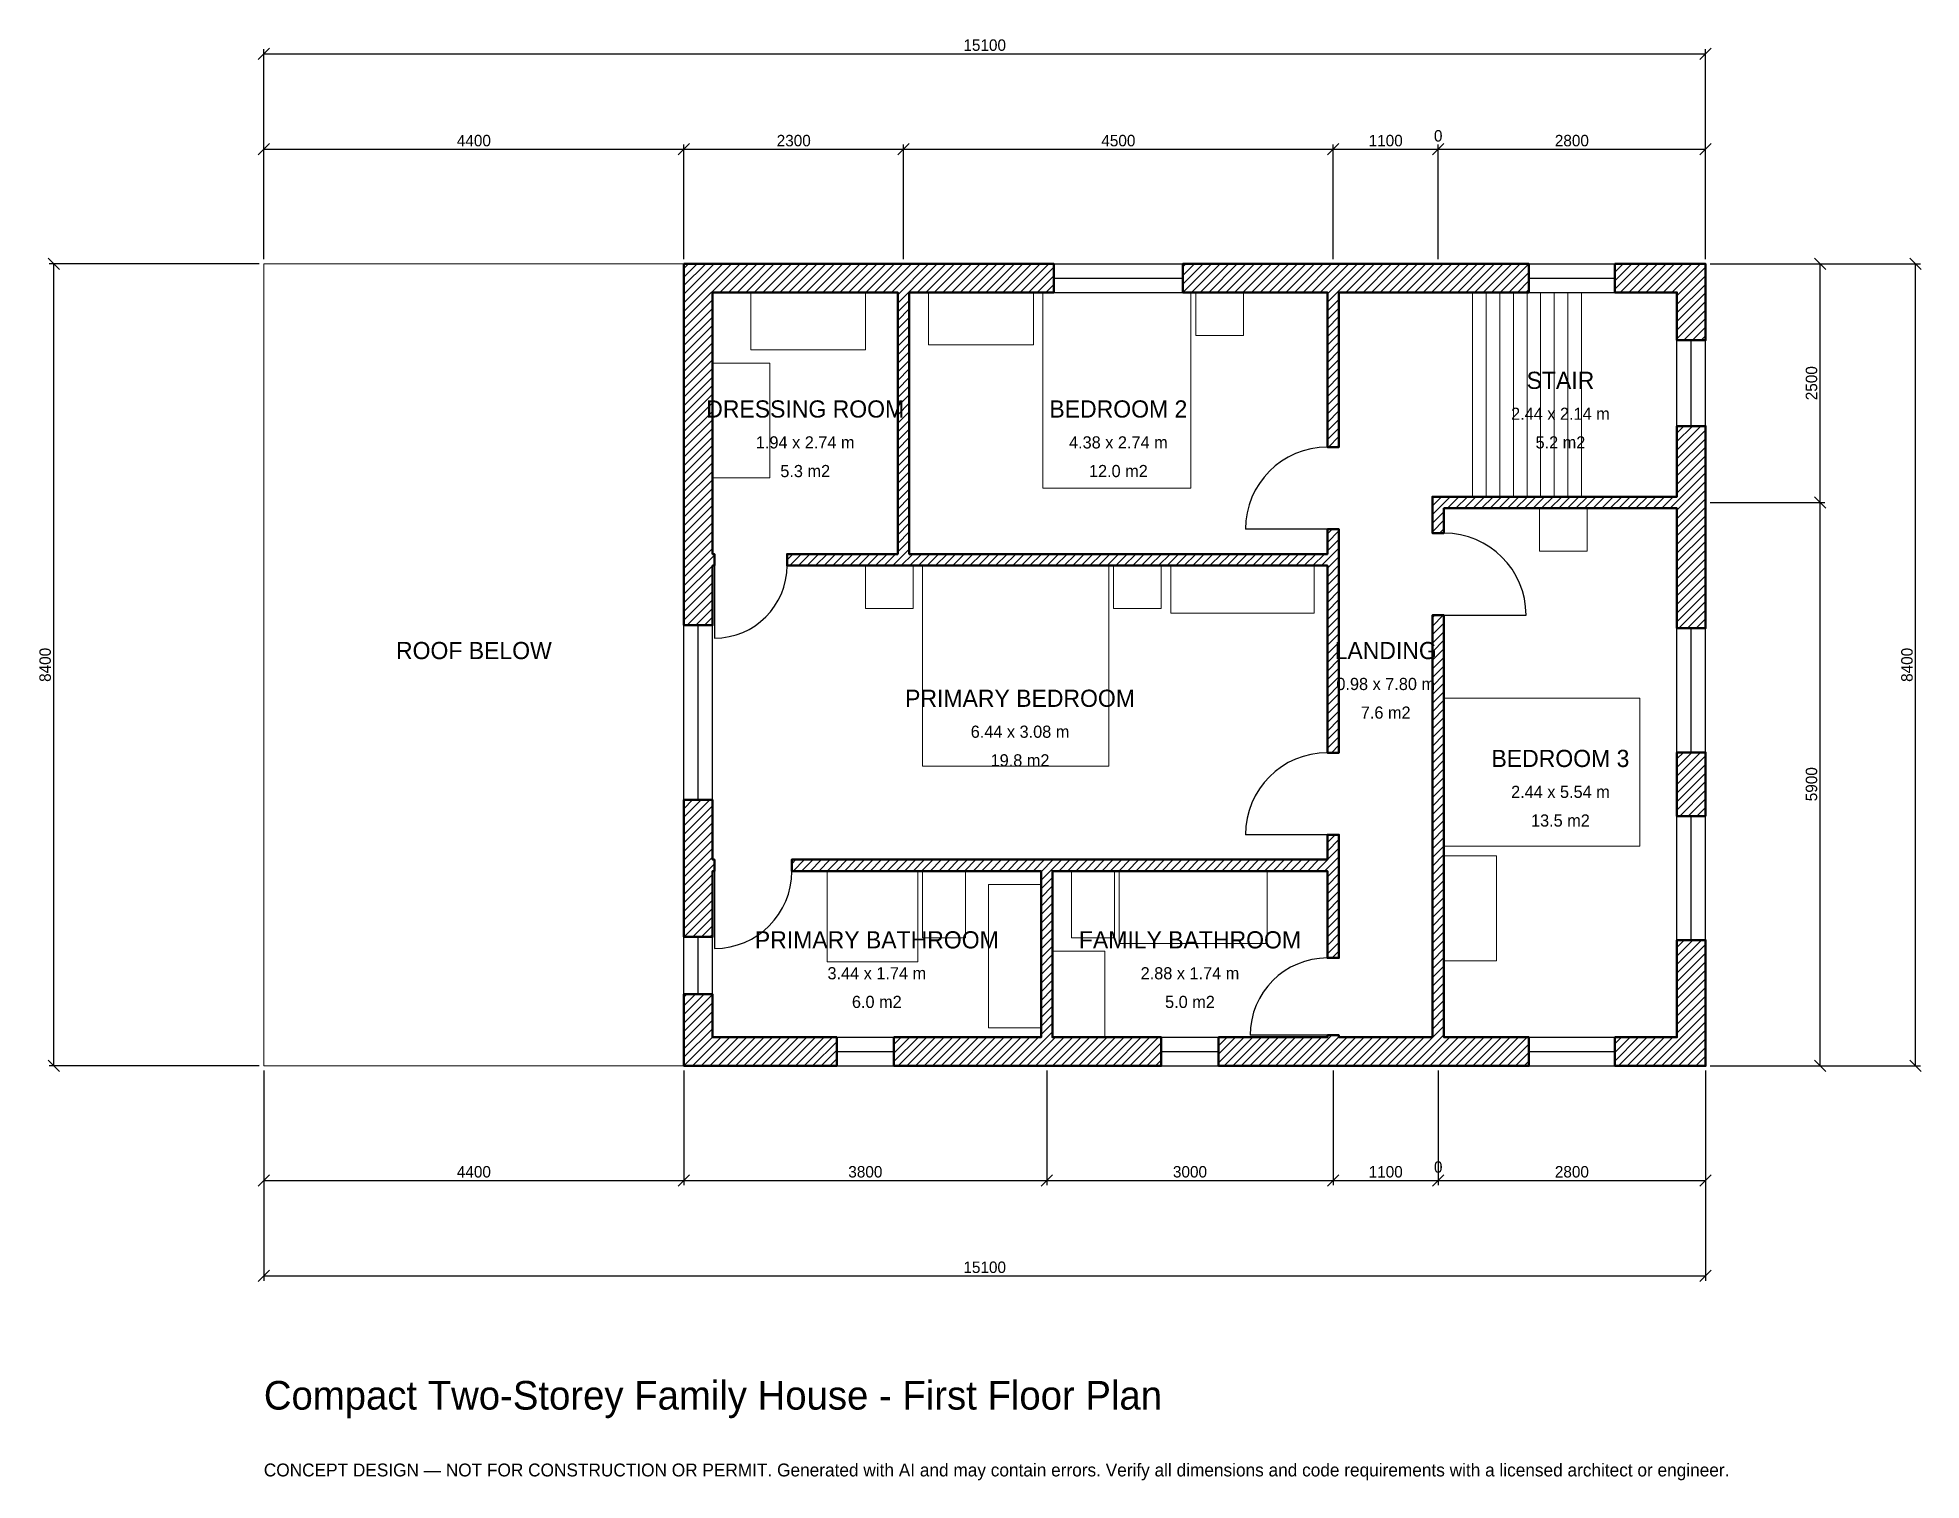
# Model space of a CAD drawing. Header units: millimetres. Extents: x -2369 to 17360, y -4341 to 10769.
import ezdxf
from ezdxf.enums import TextEntityAlignment as Align

# ---------------------------------------------------------------- set-up
doc = ezdxf.new("R2010")
doc.units = ezdxf.units.MM
doc.linetypes.add('DASHED', pattern=[1.524, 1.27, -0.254])
for name, color, linetype, lineweight in [('A-ANNO-DIMS', 1, 'Continuous', 13), ('A-ANNO-TEXT', 7, 'Continuous', 18), ('A-AREA-IDEN', 7, 'Continuous', 18), ('A-DOOR', 2, 'Continuous', 25), ('A-FLOR-FIXT', 9, 'Continuous', 13), ('A-FLOR-STRS', 3, 'Continuous', 18), ('A-FURN', 9, 'Continuous', 13), ('A-GLAZ', 4, 'Continuous', 25), ('A-SITE-PAVE', 8, 'Continuous', 13), ('A-WALL', 7, 'Continuous', 50), ('A-WALL-PATT', 8, 'Continuous', 13)]:
    doc.layers.add(name, color=color, linetype=linetype, lineweight=lineweight)
doc.dimstyles.new('PLAN', dxfattribs={"dimtxt": 120, "dimasz": 80, "dimexe": 50, "dimexo": 50, "dimgap": 30, "dimtad": 1, "dimdec": 0, "dimtsz": 60, "dimcen": 2.5, "dimclrd": 1, "dimclre": 1, "dimazin": 3, "dimtfac": 1, "dimtmove": 0, "dimatfit": 3})

msp = doc.modelspace()

# ---------------------------------------------------------------- hatches: boundary and pattern name
at = {"layer": 'A-WALL-PATT'}
h = msp.add_hatch(dxfattribs=at)
h.set_pattern_fill('ANSI31', color=8, scale=20)
h.paths.add_polyline_path([(11140, -0.001), (11140, 0), (11050, 0), (10000, 0), (10000, 300), (11050, 300), (11140, 300), (11140, 320), (11260, 320), (11260, 300), (11350, 300), (12150, 300), (12240, 300), (12240, 4720), (12360, 4720), (12360, 300), (12450, 300), (13250, 300), (13250, 0), (12450, 0), (12360, 0), (12360, -0.001), (12240, -0.001), (12240, 0), (12150, 0), (11350, 0), (11260, 0), (11260, -0.001), (11140, -0.001)])
h.paths.add_polyline_path([(8350, 0), (8260, 0), (8260, -0.001), (8140, -0.001), (8140, 0), (8050, 0), (6600, 0), (6600, 300), (8050, 300), (8140, 300), (8140, 2040), (5530, 2040), (5530, 2160), (8140, 2160), (8260, 2160), (11140, 2160), (11140, 2420), (11260, 2420), (11260, 2160), (11260, 2040), (11260, 1130), (11140, 1130), (11140, 2040), (8260, 2040), (8260, 300), (8350, 300), (9400, 300), (9400, 0), (8350, 0)])
h.paths.add_polyline_path([(4700, 0), (4700, -0.001), (4400, -0.001), (4400, 0), (4399.999, 0), (4399.999, 300), (4400, 300), (4400, 750), (4700, 750), (4700, 300), (6000, 300), (6000, 0), (4700, 0)])
h.paths.add_polyline_path([(4400, 1950), (4400, 2040), (4399.999, 2040), (4399.999, 2160), (4400, 2160), (4400, 2250), (4400, 2785), (4700, 2785), (4700, 2250), (4700, 2160), (4720, 2160), (4720, 2040), (4700, 2040), (4700, 1950), (4700, 1350), (4400, 1350), (4400, 1950)])
h.paths.add_polyline_path([(4400, 5150), (4400, 5240), (4399.999, 5240), (4399.999, 5360), (4400, 5360), (4400, 5450), (4400, 8100), (4399.999, 8100), (4399.999, 8400), (4400, 8400), (4400, 8400.001), (4700, 8400.001), (4700, 8400), (6550, 8400), (6640, 8400), (6640, 8400.001), (6760, 8400.001), (6760, 8400), (6850, 8400), (8275, 8400), (8275, 8100), (6850, 8100), (6760, 8100), (6760, 5360), (11140, 5360), (11140, 5620), (11260, 5620), (11260, 5360), (11260, 5240), (11260, 5240), (11260, 3280), (11140, 3280), (11140, 5240), (11140, 5240), (6760, 5240), (6760, 5240), (6640, 5240), (6640, 5240), (5480, 5240), (5480, 5360), (6640, 5360), (6640, 8100), (6550, 8100), (4700, 8100), (4700, 5450), (4700, 5360), (4720, 5360), (4720, 5240), (4700, 5240), (4700, 5150), (4700, 4615), (4400, 4615), (4400, 5150)])
h.paths.add_polyline_path([(11050, 8400), (11140, 8400), (11140, 8400.001), (11260, 8400.001), (11260, 8400), (11350, 8400), (12150, 8400), (12450, 8400), (13250, 8400), (13250, 8100), (12450, 8100), (12150, 8100), (11350, 8100), (11260, 8100), (11260, 6480), (11140, 6480), (11140, 8100), (11050, 8100), (9625, 8100), (9625, 8400), (11050, 8400)])
h.paths.add_polyline_path([(14800, 8400), (14800, 8400.001), (15100, 8400.001), (15100, 8400), (15100.001, 8400), (15100.001, 8100), (15100, 8100), (15100, 7600), (14800, 7600), (14800, 8100), (14150, 8100), (14150, 8400), (14800, 8400)])
h.paths.add_polyline_path([(15100, 6050), (15100, 5960), (15100.001, 5960), (15100.001, 5840), (15100, 5840), (15100, 5750), (15100, 4583.3333), (14800, 4583.3333), (14800, 5750), (14800, 5840), (12360, 5840), (12360, 5580), (12240, 5580), (12240, 5960), (12240, 5960), (12360, 5960), (14800, 5960), (14800, 6050), (14800, 6700), (15100, 6700), (15100, 6050)])
h.paths.add_polyline_path([(15100, 2616.6667), (14800, 2616.6667), (14800, 3283.3333), (15100, 3283.3333), (15100, 2616.6667)])
h.paths.add_polyline_path([(15100, 300), (15100.001, 300), (15100.001, 0), (15100, 0), (15100, -0.001), (14800, -0.001), (14800, 0), (14150, 0), (14150, 300), (14800, 300), (14800, 1316.6667), (15100, 1316.6667), (15100, 300)])

# ---------------------------------------------------------------- linework, layer by layer
at = {"layer": 'A-DOOR'}
for p, q in [((11140, 5620), (10280, 5620)), ((4720, 5240), (4720, 4480)), ((12360, 4720), (13220, 4720)), ((11140, 2420), (10280, 2420)), ((4720, 2040), (4720, 1230)), ((11140, 320), (10330, 320))]:
    msp.add_line(p, q, dxfattribs=at)
for centre, radius, start, end in [((11140, 5620), 860, 90, 180), ((12360, 4720), 860, 0, 90), ((4720, 5240), 760, 270, 360), ((11140, 2420), 860, 90, 180), ((4720, 2040), 810, 270, 360), ((11140, 320), 810, 90, 180)]:
    msp.add_arc(centre, radius, start, end, dxfattribs=at)
at = {"layer": 'A-FLOR-FIXT'}
for points in [[(5900, 1090), (6850, 1090), (6850, 2040), (5900, 2040)], [(6900, 1340), (7350, 1340), (7350, 2040), (6900, 2040)], [(8460, 1340), (8910, 1340), (8910, 2040), (8460, 2040)], [(8960, 1280), (10510, 1280), (10510, 2040), (8960, 2040)], [(7590, 400), (8140, 400), (8140, 1900), (7590, 1900)], [(8260, 300), (8810, 300), (8810, 1200), (8260, 1200)]]:
    msp.add_lwpolyline(points, close=True, dxfattribs=at)
at = {"layer": 'A-FLOR-STRS'}
for p, q in [((12660, 5960), (12660, 8100)), ((12802.5, 5960), (12802.5, 8100)), ((12945, 5960), (12945, 8100)), ((13087.5, 5960), (13087.5, 8100)), ((13230, 5960), (13230, 8100)), ((13372.5, 5960), (13372.5, 8100)), ((13515, 5960), (13515, 8100)), ((13657.5, 5960), (13657.5, 8100)), ((13800, 5960), (13800, 8100))]:
    msp.add_line(p, q, dxfattribs=at)
at = {"layer": 'A-FURN'}
for points in [[(5100, 7500), (6300, 7500), (6300, 8100), (5100, 8100)], [(6960, 7550), (8060, 7550), (8060, 8100), (6960, 8100)], [(8160, 6050), (9710, 6050), (9710, 8100), (8160, 8100)], [(9760, 7650), (10260, 7650), (10260, 8100), (9760, 8100)], [(4700, 6160), (5300, 6160), (5300, 7360), (4700, 7360)], [(13360, 5390), (13860, 5390), (13860, 5840), (13360, 5840)], [(6300, 4790), (6800, 4790), (6800, 5240), (6300, 5240)], [(6900, 3140), (8850, 3140), (8850, 5240), (6900, 5240)], [(8900, 4790), (9400, 4790), (9400, 5240), (8900, 5240)], [(9500, 4740), (11000, 4740), (11000, 5240), (9500, 5240)], [(12360, 2300), (14410, 2300), (14410, 3850), (12360, 3850)], [(12360, 1100), (12910, 1100), (12910, 2200), (12360, 2200)]]:
    msp.add_lwpolyline(points, close=True, dxfattribs=at)
at = {"layer": 'A-GLAZ'}
for p, q in [((8275, 8400), (9625, 8400)), ((13250, 8400), (14150, 8400)), ((8275, 8250), (9625, 8250)), ((8275, 8100), (9625, 8100)), ((13250, 8250), (14150, 8250)), ((13250, 8100), (14150, 8100)), ((14800, 6700), (14800, 7600)), ((14950, 6700), (14950, 7600)), ((15100, 6700), (15100, 7600)), ((4400, 2785), (4400, 4615)), ((4550, 2785), (4550, 4615)), ((4700, 2785), (4700, 4615)), ((14800, 3283.3333), (14800, 4583.3333)), ((14950, 3283.3333), (14950, 4583.3333)), ((15100, 3283.3333), (15100, 4583.3333)), ((14800, 1316.6667), (14800, 2616.6667)), ((14950, 1316.6667), (14950, 2616.6667)), ((15100, 1316.6667), (15100, 2616.6667)), ((4400, 750), (4400, 1350)), ((4550, 750), (4550, 1350)), ((4700, 750), (4700, 1350)), ((6000, 300), (6600, 300)), ((9400, 300), (10000, 300)), ((13250, 300), (14150, 300)), ((6000, 150), (6600, 150)), ((6000, 0), (6600, 0)), ((9400, 150), (10000, 150)), ((9400, 0), (10000, 0)), ((13250, 150), (14150, 150)), ((13250, 0), (14150, 0))]:
    msp.add_line(p, q, dxfattribs=at)
at = {"layer": 'A-SITE-PAVE', "linetype": 'DASHED'}
msp.add_lwpolyline([(0, 0), (4400, 0), (4400, 8400), (0, 8400)], close=True, dxfattribs=at)
at = {"layer": 'A-WALL'}
for points in [[(4400, 5150), (4400, 5240), (4399.999, 5240), (4399.999, 5360), (4400, 5360), (4400, 5450), (4400, 8100), (4399.999, 8100), (4399.999, 8400), (4400, 8400), (4400, 8400.001), (4700, 8400.001), (4700, 8400), (6550, 8400), (6640, 8400), (6640, 8400.001), (6760, 8400.001), (6760, 8400), (6850, 8400), (8275, 8400), (8275, 8100), (6850, 8100), (6760, 8100), (6760, 5360), (11140, 5360), (11140, 5620), (11260, 5620), (11260, 5360), (11260, 5240), (11260, 5240), (11260, 3280), (11140, 3280), (11140, 5240), (11140, 5240), (6760, 5240), (6760, 5240), (6640, 5240), (6640, 5240), (5480, 5240), (5480, 5360), (6640, 5360), (6640, 8100), (6550, 8100), (4700, 8100), (4700, 5450), (4700, 5360), (4720, 5360), (4720, 5240), (4700, 5240), (4700, 5150), (4700, 4615), (4400, 4615), (4400, 5150)], [(11050, 8400), (11140, 8400), (11140, 8400.001), (11260, 8400.001), (11260, 8400), (11350, 8400), (12150, 8400), (12450, 8400), (13250, 8400), (13250, 8100), (12450, 8100), (12150, 8100), (11350, 8100), (11260, 8100), (11260, 6480), (11140, 6480), (11140, 8100), (11050, 8100), (9625, 8100), (9625, 8400), (11050, 8400)], [(14800, 8400), (14800, 8400.001), (15100, 8400.001), (15100, 8400), (15100.001, 8400), (15100.001, 8100), (15100, 8100), (15100, 7600), (14800, 7600), (14800, 8100), (14150, 8100), (14150, 8400), (14800, 8400)], [(15100, 6050), (15100, 5960), (15100.001, 5960), (15100.001, 5840), (15100, 5840), (15100, 5750), (15100, 4583.3333), (14800, 4583.3333), (14800, 5750), (14800, 5840), (12360, 5840), (12360, 5580), (12240, 5580), (12240, 5960), (12240, 5960), (12360, 5960), (14800, 5960), (14800, 6050), (14800, 6700), (15100, 6700), (15100, 6050)], [(11140, -0.001), (11140, 0), (11050, 0), (10000, 0), (10000, 300), (11050, 300), (11140, 300), (11140, 320), (11260, 320), (11260, 300), (11350, 300), (12150, 300), (12240, 300), (12240, 4720), (12360, 4720), (12360, 300), (12450, 300), (13250, 300), (13250, 0), (12450, 0), (12360, 0), (12360, -0.001), (12240, -0.001), (12240, 0), (12150, 0), (11350, 0), (11260, 0), (11260, -0.001), (11140, -0.001)], [(15100, 2616.6667), (14800, 2616.6667), (14800, 3283.3333), (15100, 3283.3333), (15100, 2616.6667)], [(4400, 1950), (4400, 2040), (4399.999, 2040), (4399.999, 2160), (4400, 2160), (4400, 2250), (4400, 2785), (4700, 2785), (4700, 2250), (4700, 2160), (4720, 2160), (4720, 2040), (4700, 2040), (4700, 1950), (4700, 1350), (4400, 1350), (4400, 1950)], [(8350, 0), (8260, 0), (8260, -0.001), (8140, -0.001), (8140, 0), (8050, 0), (6600, 0), (6600, 300), (8050, 300), (8140, 300), (8140, 2040), (5530, 2040), (5530, 2160), (8140, 2160), (8260, 2160), (11140, 2160), (11140, 2420), (11260, 2420), (11260, 2160), (11260, 2040), (11260, 1130), (11140, 1130), (11140, 2040), (8260, 2040), (8260, 300), (8350, 300), (9400, 300), (9400, 0), (8350, 0)], [(15100, 300), (15100.001, 300), (15100.001, 0), (15100, 0), (15100, -0.001), (14800, -0.001), (14800, 0), (14150, 0), (14150, 300), (14800, 300), (14800, 1316.6667), (15100, 1316.6667), (15100, 300)], [(4700, 0), (4700, -0.001), (4400, -0.001), (4400, 0), (4399.999, 0), (4399.999, 300), (4400, 300), (4400, 750), (4700, 750), (4700, 300), (6000, 300), (6000, 0), (4700, 0)]]:
    msp.add_lwpolyline(points, close=True, dxfattribs=at)

# ---------------------------------------------------------------- texts
at = {"layer": 'A-ANNO-TEXT'}
for s, height, p in [('Compact Two-Storey Family House - First Floor Plan', 300, (0, -3600)), ('CONCEPT DESIGN — NOT FOR CONSTRUCTION OR PERMIT. Generated with AI and may contain errors. Verify all dimensions and code requirements with a licensed architect or engineer.', 135, (0, -4300))]:
    msp.add_text(s, height=height, dxfattribs=at).set_placement(p)
at = {"layer": 'A-AREA-IDEN'}
for s, height, p in [('STAIR', 180, (13580, 7180)), ('DRESSING ROOM', 180, (5670, 6880)), ('BEDROOM 2', 180, (8950, 6880)), ('2.44 x 2.14 m', 127.5, (13580, 6830)), ('1.94 x 2.74 m', 127.5, (5670, 6530)), ('4.38 x 2.74 m', 127.5, (8950, 6530)), ('5.2 m2', 127.5, (13580, 6530)), ('5.3 m2', 127.5, (5670, 6230)), ('12.0 m2', 127.5, (8950, 6230)), ('ROOF BELOW', 180, (2200, 4350)), ('LANDING', 180, (11750, 4350)), ('0.98 x 7.80 m', 127.5, (11750, 4000)), ('PRIMARY BEDROOM', 180, (7920, 3850)), ('7.6 m2', 127.5, (11750, 3700)), ('6.44 x 3.08 m', 127.5, (7920, 3500)), ('19.8 m2', 127.5, (7920, 3200)), ('BEDROOM 3', 180, (13580, 3220)), ('2.44 x 5.54 m', 127.5, (13580, 2870)), ('13.5 m2', 127.5, (13580, 2570)), ('PRIMARY BATHROOM', 180, (6420, 1320)), ('FAMILY BATHROOM', 180, (9700, 1320)), ('3.44 x 1.74 m', 127.5, (6420, 970)), ('2.88 x 1.74 m', 127.5, (9700, 970)), ('6.0 m2', 127.5, (6420, 670)), ('5.0 m2', 127.5, (9700, 670))]:
    msp.add_text(s, height=height, dxfattribs=at).set_placement(p, align=Align.MIDDLE_CENTER)

# ---------------------------------------------------------------- dimensions: what is measured, and where the dimension line sits
at = {"layer": 'A-ANNO-DIMS'}
for base, p1, p2, text in [((0, 10600), (0, 8400), (15100, 8400), '15100'), ((0, 9600), (0, 8400), (4400, 8400), '4400'), ((4400, 9600), (4400, 8400), (6700, 8400), '2300'), ((6700, 9600), (6700, 8400), (11200, 8400), '4500'), ((11200, 9600), (11200, 8400), (12300, 8400), '1100'), ((12300, 9600), (12300, 8400), (12300, 8400), '0'), ((12300, 9600), (12300, 8400), (15100, 8400), '2800'), ((0, -1200), (0, 0), (4400, 0), '4400'), ((0, -2200), (0, 0), (15100, 0), '15100'), ((4400, -1200), (4400, 0), (8200, 0), '3800'), ((8200, -1200), (8200, 0), (11200, 0), '3000'), ((11200, -1200), (11200, 0), (12300, 0), '1100'), ((12300, -1200), (12300, 0), (12300, 0), '0'), ((12300, -1200), (12300, 0), (15100, 0), '2800')]:
    msp.add_linear_dim(base=base, p1=p1, p2=p2, text=text, dimstyle='PLAN', dxfattribs=at).render()
for base, p1, p2, text in [((-2200, 0), (0, 0), (0, 8400), '8400'), ((16300, 5900), (15100, 5900), (15100, 8400), '2500'), ((17300, 0), (15100, 0), (15100, 8400), '8400'), ((16300, 0), (15100, 0), (15100, 5900), '5900')]:
    msp.add_linear_dim(base=base, p1=p1, p2=p2, angle=90, text=text, dimstyle='PLAN', dxfattribs=at).render()

doc.saveas('drawing.dxf')
